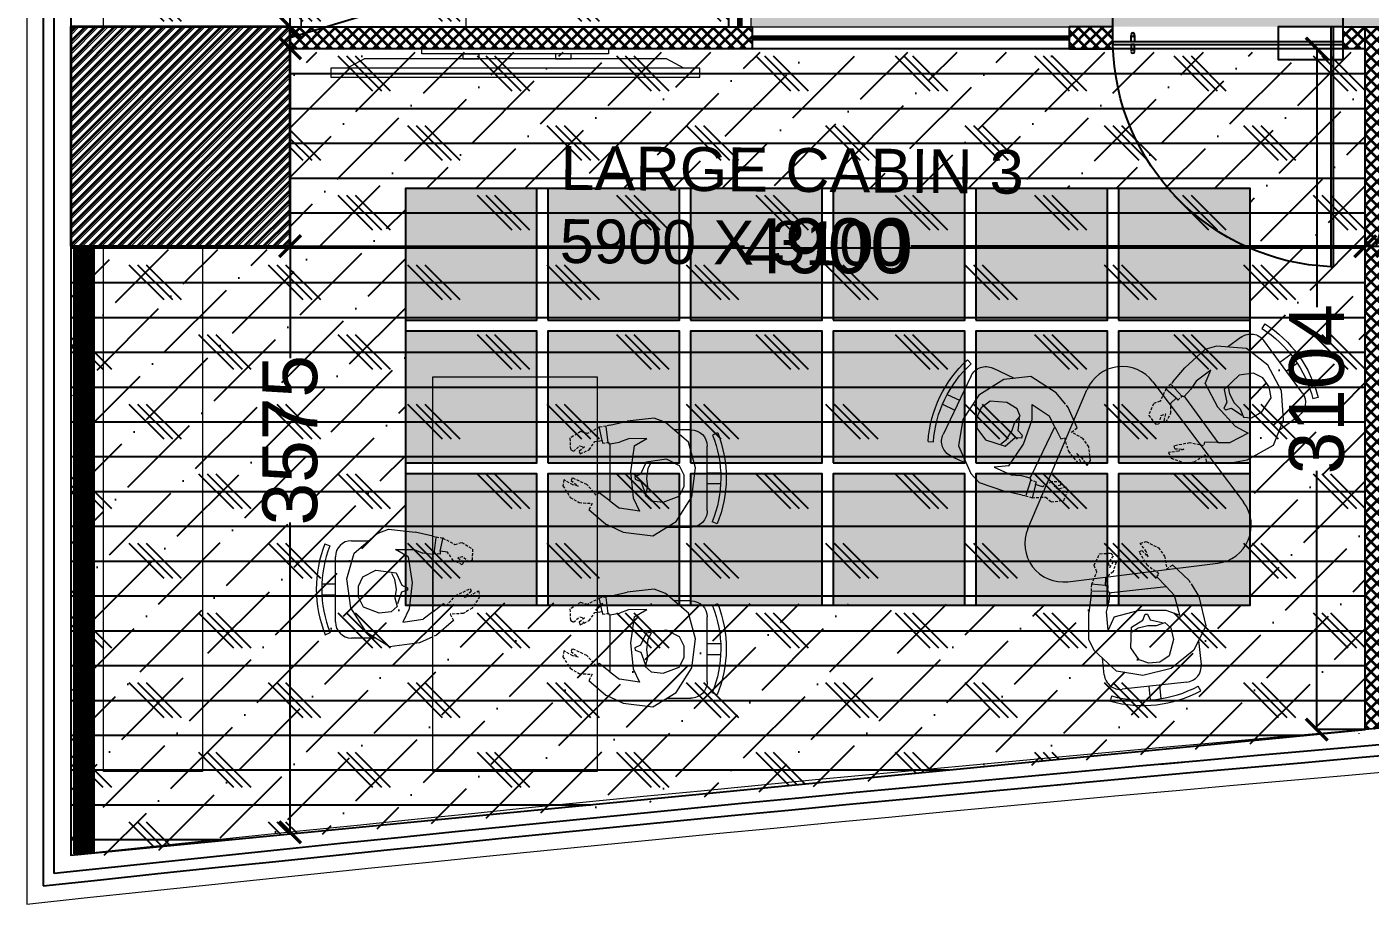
# Model space of a CAD drawing. Header units: millimetres. Extents: x 263321 to 4958806, y 33647 to 987811.
# Drawn here: x 2340552 to 2346674, y 454383 to 458383 of the extents above; entities that cross this region are included whole.
import ezdxf

# ---------------------------------------------------------------- set-up
doc = ezdxf.new("R2010")
doc.units = ezdxf.units.MM
doc.header["$PDMODE"] = 3
doc.linetypes.add('( Hidden )', pattern=[0.375, 0.25, -0.125])
for name, color, linetype, lineweight in [('A-DOOR-FULL', 40, 'Continuous', 18), ('A-FURN-HUMAN', 252, 'Continuous', 9), ('A-FURN-MODULAR', 6, 'Continuous', 18), ('A-FURN-MODULAR-', 6, 'Continuous', 9), ('A-FURN-MODULAR-CHAIR', 5, 'Continuous', 5), ('A-FURN-MODULAR-TABLETOP', 250, 'Continuous', 13), ('A-FURN-TABLE-GROMMET', 7, 'Continuous', 9), ('A-GLASS PARTITION', 5, 'Continuous', 18), ('A-GYPSUM PARTITION', 250, 'Continuous', 35), ('A-PLAN-COLUMN', 3, 'Continuous', 0), ('A-PLAN-RCC-HATCH', 8, 'Continuous', 13), ('A-PLAN-THIN', 251, 'Continuous', 15), ('Base 7th & 9th', 250, 'Continuous', 35), ('TOA- AV', 7, 'Continuous', 9)]:
    doc.layers.add(name, color=color, linetype=linetype, lineweight=lineweight)
for name, color, linetype in [('A-PLAN -GLASS FRAME', 4, 'Continuous'), ('CEILING TOA', 7, 'Continuous'), ('DOOR', 5, 'Continuous'), ('FIN WALL GRAPHIC', 10, 'Continuous'), ('FLOORING TOA', 7, 'Continuous'), ('PARTITION DIM.', 250, 'Continuous'), ('PARTITION GYPSUM', 250, 'Continuous'), ('TEXT', 250, 'Continuous')]:
    doc.layers.add(name, color=color, linetype=linetype)
doc.styles.add('ARIAL', font='arial.ttf')
doc.styles.get("Standard").update_dxf_attribs({"font": 'arial.ttf'})
doc.styles.add('TEXT @ 150', font='arial.ttf', dxfattribs={"height": 225})
doc.dimstyles.new('DIM @ 150', dxfattribs={"dimtxt": 225, "dimasz": 100, "dimexe": 1, "dimexo": 0, "dimgap": 0.5, "dimtad": 0, "dimdec": 0, "dimzin": 0, "dimdsep": 46, "dimtxsty": 'TEXT @ 150', "dimblk": 'ARCHTICK', "dimcen": -2, "dimclrd": 8, "dimclre": 8, "dimclrt": 7, "dimadec": 0, "dimazin": 0, "dimtfac": 1, "dimtdec": 0, "dimtofl": 0, "dimtmove": 0, "dimatfit": 3, "dimldrblk": 'OPEN90', "dimfxl": 1, "dimtolj": 1, "dimtzin": 0, "dimlwd": -1, "dimlwe": -1, "dimarcsym": 0})
pattern_1 = [(45, (13169.08, -8478.743), (-26.94076836, 26.94076836), []), (135, (13169.08, -8478.743), (-26.94076836, -26.94076836), [])]
pattern_2 = [(0, (90021.14, 24146.98), (0, 158.75), []), (135, (90100.5, 24067.6), (-317.50014, -317.50014), [224.5065, -224.5065]), (135, (90140.2, 24067.6), (-317.50014, -317.50014), [224.5065, -224.5065]), (135, (90179.9, 24067.6), (-317.50014, -317.50014), [224.5065, -224.5065])]

# ---------------------------------------------------------------- blocks, each defined once
blk = doc.blocks.new('Human Figure')
at = {"layer": 'A-FURN-HUMAN', "lineweight": 5}
for p, q in [((4616.22, 5779.49), (4621.49, 5780.21, 0)), ((4616.22, 5779.49), (4621.49, 5780.21, 0)), ((4621.49, 5780.21, 0), (4626.18, 5778.89, 0)), ((4621.49, 5780.21, 0), (4626.18, 5778.89, 0)), ((4611.71, 5776.63, 0), (4616.22, 5779.49)), ((4611.71, 5776.63, 0), (4616.22, 5779.49)), ((4626.18, 5778.89, 0), (4629.77, 5774.69, 0)), ((4626.18, 5778.89, 0), (4629.77, 5774.69, 0)), ((4609.08, 5772.43, 0), (4611.71, 5776.63, 0)), ((4609.08, 5772.43, 0), (4611.71, 5776.63, 0)), ((4609.78, 5766.99, 0), (4609.08, 5772.43, 0)), ((4609.78, 5766.99, 0), (4609.08, 5772.43, 0)), ((4629.77, 5774.69, 0), (4630.56, 5772.63, 0)), ((4629.77, 5774.69, 0), (4630.56, 5772.63, 0)), ((4630.56, 5772.63, 0), (4630.01, 5767.72, 0)), ((4630.56, 5772.63, 0), (4630.01, 5767.72, 0)), ((4616.02, 5768.83), (4613.59, 5769.99, 0)), ((4613.59, 5769.99, 0), (4614.12, 5766.32, 0)), ((4616.02, 5768.83), (4613.59, 5769.99, 0)), ((4613.59, 5769.99, 0), (4614.12, 5766.32, 0)), ((4626.86, 5771.32, 0), (4626.81, 5767.94)), ((4626.86, 5771.32, 0), (4626.81, 5767.94)), ((4620.77, 5768.32, 0), (4616.02, 5768.83)), ((4620.77, 5768.32, 0), (4616.02, 5768.83)), ((4625.5, 5769.01, 0), (4620.77, 5768.32, 0)), ((4625.5, 5769.01, 0), (4620.77, 5768.32, 0)), ((4626.81, 5767.94), (4626.19, 5766.32, 0)), ((4626.81, 5767.94), (4626.19, 5766.32, 0)), ((4629.26, 5764.54), (4630.01, 5767.72, 0)), ((4629.26, 5764.54), (4630.01, 5767.72, 0)), ((4610.91, 5764.54), (4609.78, 5766.99, 0)), ((4610.91, 5764.54), (4609.78, 5766.99, 0)), ((4615.48, 5764.54), (4614.12, 5766.32, 0)), ((4615.48, 5764.54), (4614.12, 5766.32, 0)), ((4625.89, 5764.54), (4626.19, 5766.32, 0)), ((4625.89, 5764.54), (4626.19, 5766.32, 0)), ((4613.88, 5760.76, 0), (4611.23, 5763.85, 0)), ((4613.88, 5760.76, 0), (4611.23, 5763.85, 0)), ((4615.48, 5764.54), (4616.97, 5762.59)), ((4615.48, 5764.54), (4616.97, 5762.59)), ((4626.5, 5763.17, 0), (4626.01, 5763.22, 0)), ((4626.5, 5763.17, 0), (4626.01, 5763.22, 0)), ((4626.32, 5761.85, 0), (4626.5, 5763.17, 0)), ((4626.32, 5761.85, 0), (4626.5, 5763.17, 0))]:
    blk.add_line(p, q, dxfattribs=at)
at = {"layer": 'A-FURN-HUMAN', "linetype": '( Hidden )', "lineweight": 5, "ltscale": 2}
for p, q in [((4611.23, 5763.85, 0), (4610.91, 5764.54, 0)), ((4611.23, 5763.85, 0), (4610.91, 5764.54, 0)), ((4616.97, 5762.59), (4616.53, 5762.09)), ((4616.97, 5762.59), (4616.53, 5762.09)), ((4626.01, 5763.22, 0), (4626.14, 5764.36, 0)), ((4626.01, 5763.22, 0), (4626.14, 5764.36, 0)), ((4628.92, 5762.69, 0), (4627.75, 5760.5, 0)), ((4628.92, 5762.69, 0), (4627.75, 5760.5, 0)), ((4629.12, 5763.93, 0), (4628.92, 5762.69, 0)), ((4629.12, 5763.93, 0), (4628.92, 5762.69, 0)), ((4629.26, 5764.54, 0), (4629.12, 5763.93, 0)), ((4629.26, 5764.54, 0), (4629.12, 5763.93, 0)), ((4615.02, 5761.34, 0), (4613.88, 5760.76, 0)), ((4615.02, 5761.34, 0), (4613.88, 5760.76, 0)), ((4615.16, 5758.98, 0), (4615.02, 5761.34, 0)), ((4615.16, 5758.98, 0), (4615.02, 5761.34, 0)), ((4616.53, 5762.09), (4618.44, 5760.37, 0)), ((4616.53, 5762.09), (4618.44, 5760.37, 0)), ((4618.44, 5760.37, 0), (4619.69, 5757.7, 0)), ((4618.44, 5760.37, 0), (4619.69, 5757.7, 0)), ((4624.06, 5759.18, 0), (4624.81, 5760.79, 0)), ((4624.06, 5759.18, 0), (4624.81, 5760.79, 0)), ((4624.81, 5760.79, 0), (4626.32, 5761.85, 0)), ((4624.81, 5760.79, 0), (4626.32, 5761.85, 0)), ((4627.75, 5760.5, 0), (4628.12, 5759.23, 0)), ((4627.75, 5760.5, 0), (4628.12, 5759.23, 0)), ((4616.12, 5757.36), (4615.16, 5758.98, 0)), ((4616.12, 5757.36), (4615.16, 5758.98, 0)), ((4619.17, 5757.51, 0), (4618.16, 5758.8, 0)), ((4618.16, 5758.8, 0), (4618.39, 5757.81, 0)), ((4619.17, 5757.51, 0), (4618.16, 5758.8, 0)), ((4618.16, 5758.8, 0), (4618.39, 5757.81, 0)), ((4618.39, 5757.81, 0), (4619.31, 5756.18, 0)), ((4618.39, 5757.81, 0), (4619.31, 5756.18, 0)), ((4619.69, 5757.7, 0), (4619.17, 5757.51, 0)), ((4619.69, 5757.7, 0), (4619.17, 5757.51, 0)), ((4624.51, 5758.96, 0), (4624.06, 5759.18, 0)), ((4624.51, 5758.96, 0), (4624.06, 5759.18, 0)), ((4624.5, 5757.93, 0), (4625.51, 5759.11, 0)), ((4624.5, 5757.93, 0), (4625.51, 5759.11, 0)), ((4624.87, 5757.37, 0), (4624.5, 5757.93, 0)), ((4624.87, 5757.37, 0), (4624.5, 5757.93, 0)), ((4625.32, 5759.95, 0), (4624.51, 5758.96, 0)), ((4625.32, 5759.95, 0), (4624.51, 5758.96, 0)), ((4625.51, 5759.11, 0), (4625.32, 5759.95, 0)), ((4625.51, 5759.11, 0), (4625.32, 5759.95, 0)), ((4628.12, 5759.23, 0), (4626.89, 5757.28, 0)), ((4628.12, 5759.23, 0), (4626.89, 5757.28, 0)), ((4618.19, 5756, 0), (4616.12, 5757.36)), ((4618.19, 5756, 0), (4616.12, 5757.36)), ((4619.31, 5756.18, 0), (4618.19, 5756, 0)), ((4619.31, 5756.18, 0), (4618.19, 5756, 0)), ((4626.89, 5757.28, 0), (4624.87, 5757.37, 0)), ((4626.89, 5757.28, 0), (4624.87, 5757.37, 0))]:
    blk.add_line(p, q, dxfattribs=at)
at = {"layer": 'A-FURN-HUMAN', "linetype": '( Hidden )', "lineweight": 5, "ltscale": 3}
for p, q in [((4625.9, 5764.39, 0), (4625.89, 5764.57, 0)), ((4625.9, 5764.39, 0), (4625.89, 5764.57, 0)), ((4626.14, 5764.36, 0), (4625.9, 5764.39, 0)), ((4626.14, 5764.36, 0), (4625.9, 5764.39, 0))]:
    blk.add_line(p, q, dxfattribs=at)
at = {"layer": 'A-FURN-HUMAN', "lineweight": 5, "elevation": 0}
for points in [[(4622.54, 5772.08), (4621.4, 5771.49), (4619.55, 5771.23), (4618.01, 5771.43), (4616.44, 5771.03), (4615.47, 5772.11), (4615.23, 5774.3), (4616.32, 5777.18), (4618.11, 5778.11), (4620.14, 5778.11), (4621.85, 5777.26), (4623.09, 5774.92), (4622.55, 5771.19), (4620.35, 5770.17), (4619.86, 5769.12), (4619.43, 5769.17), (4619.04, 5770.23), (4616.9, 5771)], [(4622.54, 5772.08), (4621.4, 5771.49), (4619.55, 5771.23), (4618.01, 5771.43), (4616.44, 5771.03), (4615.47, 5772.11), (4615.23, 5774.3), (4616.32, 5777.18), (4618.11, 5778.11), (4620.14, 5778.11), (4621.85, 5777.26), (4623.09, 5774.92), (4622.55, 5771.19), (4620.35, 5770.17), (4619.86, 5769.12), (4619.43, 5769.17), (4619.04, 5770.23), (4616.9, 5771)], [(4625.5, 5769.01), (4626.86, 5771.32)], [(4625.5, 5769.01), (4626.86, 5771.32)], [(4626.09, 5764.27), (4629.04, 5763.91)], [(4626.09, 5764.27), (4629.04, 5763.91)], [(4626.5, 5763.17), (4629.02, 5762.63)], [(4626.5, 5763.17), (4629.02, 5762.63)]]:
    blk.add_lwpolyline(points, dxfattribs=at)
at = {"layer": 'A-FURN-MODULAR-CHAIR', "color": 18, "lineweight": 15, "true_color": 0x000000}
for p, q in [((4613.64, 5782.3, 0), (4625.48, 5782.3, 0)), ((4610.68, 5774.98, 0), (4610.68, 5779.34, 0)), ((4628.44, 5779.34, 0), (4628.44, 5776.24, 0))]:
    blk.add_line(p, q, dxfattribs=at)
at = {"layer": 'A-FURN-MODULAR-CHAIR', "lineweight": 15}
for p, q in [((4613.64, 5782.3, 0), (4625.48, 5782.3, 0)), ((4610.68, 5774.98, 0), (4610.68, 5779.34, 0)), ((4628.44, 5779.34, 0), (4628.44, 5776.24, 0))]:
    blk.add_line(p, q, dxfattribs=at)
at = {"layer": 'A-FURN-MODULAR-CHAIR', "color": 18, "lineweight": 15, "true_color": 0x000000, "elevation": 0}
for points in [[(4618.58, 5784.79), (4618.58, 5782.3)], [(4620.56, 5784.79), (4620.56, 5782.3)], [(4611.29, 5784.13), (4611.67, 5783.22)], [(4627.86, 5784.22), (4627.49, 5783.3)]]:
    blk.add_lwpolyline(points, dxfattribs=at)
at = {"layer": 'A-FURN-MODULAR-CHAIR', "lineweight": 15, "elevation": 0}
for points in [[(4618.58, 5784.79), (4618.58, 5782.3)], [(4620.56, 5784.79), (4620.56, 5782.3)], [(4611.29, 5784.13), (4611.67, 5783.22)], [(4627.86, 5784.22), (4627.49, 5783.3)]]:
    blk.add_lwpolyline(points, dxfattribs=at)
at = {"layer": 'A-FURN-MODULAR-CHAIR', "color": 18, "lineweight": 15, "true_color": 0x000000, "elevation": 0}
blk.add_lwpolyline([(4625.89, 5764.57, -0.034638), (4625.48, 5764.54), (4615.48, 5764.54)], format="xyb", dxfattribs=at)
at = {"layer": 'A-FURN-MODULAR-CHAIR', "lineweight": 15, "elevation": 0}
blk.add_lwpolyline([(4625.89, 5764.57, -0.034638), (4625.48, 5764.54), (4615.48, 5764.54)], format="xyb", dxfattribs=at)
at = {"layer": 'A-FURN-MODULAR-CHAIR', "color": 18, "lineweight": 15, "true_color": 0x000000}
for centre, radius, start, end in [((4619.68, 5763.49, 0), 22.29, 68.458, 112.0994), ((4619.68, 5763.49, 0), 21.3, 68.4839, 112.0994), ((4613.64, 5779.34, 0), 2.96, 90.0001, 180.0001), ((4625.48, 5779.34, 0), 2.96, 0.0001, 90.0001)]:
    blk.add_arc(centre, radius, start, end, dxfattribs=at)
at = {"layer": 'A-FURN-MODULAR-CHAIR', "lineweight": 15}
for centre, radius, start, end in [((4619.68, 5763.49, 0), 22.29, 68.458, 112.0994), ((4619.68, 5763.49, 0), 21.3, 68.4839, 112.0994), ((4613.64, 5779.34, 0), 2.96, 90.0001, 180.0001), ((4625.48, 5779.34, 0), 2.96, 0.0001, 90.0001)]:
    blk.add_arc(centre, radius, start, end, dxfattribs=at)
blk = doc.blocks.new('ychgc')
at = {"layer": 'A-FURN-MODULAR-TABLETOP', "lineweight": 20}
blk.add_lwpolyline([(549950.7, 23375.4), (549950.7, 25175.4), (549200.7, 25175.4), (549200.7, 23375.4)], close=True, dxfattribs=at)
at = {"layer": 'A-FURN-MODULAR-TABLETOP', "color": 161, "linetype": 'ByBlock', "yscale": 25.00000000000001}
for p, xscale, zscale, rotation in [((693272.4, -90759, 0), 25.00000000000001, 25.00000000000001, 90.00728931026863), ((405822.5, -91264.6, 0), -25.00000000000001, 25, 269.9927106897313), ((693272.4, -91538.4, 0), 25.00000000000001, 25.00000000000001, 90.00728931026863)]:
    blk.add_blockref('Human Figure', p, dxfattribs=dict(at, xscale=xscale, zscale=zscale, rotation=rotation))
blk = doc.blocks.new('fea')
at = {"layer": 'A-FURN-MODULAR-TABLETOP'}
for p, q in [((37598.24, 23474.06, 0), (37625.55, 23470.37, 0)), ((37590.86, 23464.51, 0), (37601.32, 23439.01, 0)), ((37630.13, 23459.2, 0), (37613.28, 23437.39, 0))]:
    blk.add_line(p, q, dxfattribs=at)
for centre, start, end in [((37597.31, 23467.15, 0), 82.3052, 202.3052), ((37624.62, 23463.46, 0), 322.3052, 82.3052), ((37607.77, 23441.66, 0), 202.3052, 322.3052)]:
    blk.add_arc(centre, 6.97, start, end, dxfattribs=at)
at = {"layer": 'A-FURN-HUMAN', "color": 161, "linetype": 'ByBlock'}
for p, xscale, rotation in [((41140.66, 16984.29, 0), -0.9999999999999998, 349.8129158478098), ((30238.02, 23417.31, 0), -1, 231.5303956231409)]:
    blk.add_blockref('Human Figure', p, dxfattribs=dict(at, xscale=xscale, rotation=rotation))
at = {"layer": 'A-FURN-HUMAN', "color": 161, "linetype": 'ByBlock', "rotation": 111.5602194000297}
blk.add_blockref('Human Figure', (44652.04, 21272.77, 0), dxfattribs=at)
blk = doc.blocks.new('Columns')
at = {"layer": 'A-PLAN-RCC-HATCH'}
h = blk.add_hatch(dxfattribs=at)
h.set_pattern_fill('ANSI31', color=256, scale=250, style=0)
h.set_pattern_definition([(45, (403397.9, -623762.232), (-22.0970869, 22.0970869), [])])
h.paths.add_polyline_path([(-37160.3, -31463), (-36160.3, -31463), (-36160.3, -30463), (-37160.3, -30463)])
at = {"layer": 'A-PLAN-COLUMN', "elevation": 0}
blk.add_lwpolyline([(-37160.3, -31463), (-36160.3, -31463), (-36160.3, -30463), (-37160.3, -30463)], close=True, dxfattribs=at)
blk = doc.blocks.new('_ArchTick')
at = {"color": 0, "linetype": 'ByBlock', "const_width": 0.15}
blk.add_lwpolyline([(-0.5, -0.5), (0.5, 0.5)], dxfattribs=at)
blk = doc.blocks.new('*D404')
at = {"layer": 'Defpoints', "color": 0, "transparency": 16777216}
for p in [(2341704.4, 461833.1), (2341751.6, 458383.1), (2341751.6, 458383.1)]:
    blk.add_point(p, dxfattribs=at)
at = {"layer": 'PARTITION DIM.', "color": 8, "transparency": 16777216}
for p, q in [((2341704.4, 461833.1), (2341752.6, 461833.1)), ((2341751.6, 461833.1), (2341751.6, 460481.3)), ((2341751.6, 458383.1), (2341751.6, 459734.8)), ((2341751.6, 458383.1), (2341752.6, 458383.1))]:
    blk.add_line(p, q, dxfattribs=at)
at = {"layer": 'PARTITION DIM.', "color": 8, "transparency": 16777216, "xscale": 100, "yscale": 100, "zscale": 100}
for p, rotation in [((2341751.6, 461833.1), 90), ((2341751.6, 458383.1), 270)]:
    blk.add_blockref('_ArchTick', p, dxfattribs=dict(at, rotation=rotation))
at = {"layer": 'PARTITION DIM.', "color": 7, "transparency": 16777216, "insert": (2341751.6, 460108.1), "char_height": 250, "attachment_point": 5, "rotation": 90}
blk.add_mtext('\\A1;3450', dxfattribs=at)
blk = doc.blocks.new('_Open90')
at = {"color": 0, "linetype": 'ByBlock'}
for p, q in [((0, 0), (-1, 0)), ((-0.5, 0.5), (0, 0)), ((0, 0), (-0.5, -0.5))]:
    blk.add_line(p, q, dxfattribs=at)
blk = doc.blocks.new('*D405')
at = {"layer": 'Defpoints', "color": 0, "transparency": 16777216}
for p in [(2341751.6, 458383.1), (2341751.6, 458285.6), (2341751.6, 458285.6)]:
    blk.add_point(p, dxfattribs=at)
at = {"layer": 'PARTITION DIM.', "color": 8, "transparency": 16777216}
for p, q in [((2341751.6, 458334.3), (2342136.3, 458449.7)), ((2342136.3, 458449.7), (2342136.3, 458450.7)), ((2341751.6, 458383.1), (2341752.6, 458383.1)), ((2341751.6, 458383.1), (2341751.6, 458285.6)), ((2341751.6, 458285.6), (2341752.6, 458285.6))]:
    blk.add_line(p, q, dxfattribs=at)
at = {"layer": 'PARTITION DIM.', "color": 8, "transparency": 16777216, "xscale": 100, "yscale": 100, "zscale": 100}
for p, rotation in [((2341751.6, 458383.1), 90), ((2341751.6, 458285.6), 270)]:
    blk.add_blockref('_ArchTick', p, dxfattribs=dict(at, rotation=rotation))
at = {"layer": 'PARTITION DIM.', "color": 7, "transparency": 16777216, "insert": (2342136.3, 458630.5), "char_height": 250, "attachment_point": 5, "rotation": 90}
blk.add_mtext('\\A1;98', dxfattribs=at)
blk = doc.blocks.new('*D406')
at = {"layer": 'Defpoints', "color": 0, "transparency": 16777216}
for p in [(2341751.6, 458285.6), (2341751.6, 454711), (2341753.5, 454711)]:
    blk.add_point(p, dxfattribs=at)
at = {"layer": 'PARTITION DIM.', "color": 8, "transparency": 16777216}
for p, q in [((2341751.6, 458285.6), (2341752.6, 458285.6)), ((2341751.6, 458285.6), (2341751.6, 456872.9)), ((2341751.6, 454711), (2341751.6, 456123.6)), ((2341753.5, 454711), (2341750.6, 454711))]:
    blk.add_line(p, q, dxfattribs=at)
at = {"layer": 'PARTITION DIM.', "color": 8, "transparency": 16777216, "xscale": 100, "yscale": 100, "zscale": 100}
for p, rotation in [((2341751.6, 458285.6), 90), ((2341751.6, 454711), 270)]:
    blk.add_blockref('_ArchTick', p, dxfattribs=dict(at, rotation=rotation))
at = {"layer": 'PARTITION DIM.', "color": 7, "transparency": 16777216, "insert": (2341751.6, 456498.3), "char_height": 250, "attachment_point": 5, "rotation": 90}
blk.add_mtext('\\A1;3575', dxfattribs=at)
blk = doc.blocks.new('*D407')
at = {"layer": 'Defpoints', "color": 0, "transparency": 16777216}
for p in [(2341751.6, 457383.1), (2346651.8, 457383.1), (2346651.8, 457383.1)]:
    blk.add_point(p, dxfattribs=at)
at = {"layer": 'PARTITION DIM.', "color": 8, "transparency": 16777216}
for p, q in [((2341751.6, 457383.1), (2341751.6, 457384.1)), ((2341751.6, 457383.1), (2343823.3, 457383.1)), ((2346651.8, 457383.1), (2344580.1, 457383.1)), ((2346651.8, 457383.1), (2346651.8, 457384.1))]:
    blk.add_line(p, q, dxfattribs=at)
at = {"layer": 'PARTITION DIM.', "color": 8, "transparency": 16777216, "xscale": 100, "yscale": 100, "zscale": 100, "rotation": 180}
blk.add_blockref('_ArchTick', (2341751.6, 457383.1), dxfattribs=at)
at = {"layer": 'PARTITION DIM.', "color": 8, "transparency": 16777216, "xscale": 100, "yscale": 100, "zscale": 100}
blk.add_blockref('_ArchTick', (2346651.8, 457383.1), dxfattribs=at)
at = {"layer": 'PARTITION DIM.', "color": 7, "transparency": 16777216, "insert": (2344201.7, 457383.1), "char_height": 250, "attachment_point": 5}
blk.add_mtext('\\A1;4900', dxfattribs=at)
blk = doc.blocks.new('*D408')
at = {"layer": 'Defpoints', "color": 0, "transparency": 16777216}
for p in [(2346651.8, 457383.1), (2346751.8, 457383.1), (2346751.8, 457368.6)]:
    blk.add_point(p, dxfattribs=at)
at = {"layer": 'PARTITION DIM.', "color": 8, "transparency": 16777216}
for p, q in [((2346701.8, 457383.1), (2346817.2, 457767.7)), ((2346817.2, 457767.7), (2346818.2, 457767.7)), ((2346651.8, 457383.1), (2346651.8, 457384.1)), ((2346651.8, 457383.1), (2346751.8, 457383.1)), ((2346751.8, 457368.6), (2346751.8, 457384.1))]:
    blk.add_line(p, q, dxfattribs=at)
at = {"layer": 'PARTITION DIM.', "color": 8, "transparency": 16777216, "xscale": 100, "yscale": 100, "zscale": 100, "rotation": 180}
blk.add_blockref('_ArchTick', (2346651.8, 457383.1), dxfattribs=at)
at = {"layer": 'PARTITION DIM.', "color": 8, "transparency": 16777216, "xscale": 100, "yscale": 100, "zscale": 100}
blk.add_blockref('_ArchTick', (2346751.8, 457383.1), dxfattribs=at)
at = {"layer": 'PARTITION DIM.', "color": 7, "transparency": 16777216, "insert": (2347082.7, 457767.7), "char_height": 250, "attachment_point": 5}
blk.add_mtext('\\A1;100', dxfattribs=at)
blk = doc.blocks.new('*D415')
at = {"layer": 'Defpoints', "color": 0, "transparency": 16777216}
for p in [(2346651.8, 458283.1), (2346431.1, 455179.3), (2346651.8, 455179.3)]:
    blk.add_point(p, dxfattribs=at)
at = {"layer": 'PARTITION DIM.', "color": 8, "transparency": 16777216}
for p, q in [((2346651.8, 458283.1), (2346430.1, 458283.1)), ((2346431.1, 458283.1), (2346431.1, 457104.4)), ((2346431.1, 455179.3), (2346431.1, 456358)), ((2346651.8, 455179.3), (2346430.1, 455179.3))]:
    blk.add_line(p, q, dxfattribs=at)
at = {"layer": 'PARTITION DIM.', "color": 8, "transparency": 16777216, "xscale": 100, "yscale": 100, "zscale": 100}
for p, rotation in [((2346431.1, 458283.1), 90), ((2346431.1, 455179.3), 270)]:
    blk.add_blockref('_ArchTick', p, dxfattribs=dict(at, rotation=rotation))
at = {"layer": 'PARTITION DIM.', "color": 7, "transparency": 16777216, "insert": (2346431.1, 456731.2), "char_height": 250, "attachment_point": 5, "rotation": 90}
blk.add_mtext('\\A1;3104', dxfattribs=at)
blk = doc.blocks.new('*D422')
at = {"layer": 'Defpoints', "color": 0, "transparency": 16777216}
for p in [(2346551.8, 458560.3), (2345501.8, 458383.2, 0.1), (2346551.8, 458383.1)]:
    blk.add_point(p, dxfattribs=at)
at = {"layer": 'PARTITION DIM.', "color": 8, "transparency": 16777216}
for p, q in [((2345501.8, 458383.2), (2345501.8, 458561.3)), ((2345501.8, 458560.3), (2345665.2, 458560.3)), ((2346551.8, 458560.3), (2346388.4, 458560.3)), ((2346551.8, 458383.1), (2346551.8, 458561.3))]:
    blk.add_line(p, q, dxfattribs=at)
at = {"layer": 'PARTITION DIM.', "color": 8, "transparency": 16777216, "xscale": 100, "yscale": 100, "zscale": 100, "rotation": 180}
blk.add_blockref('_ArchTick', (2345501.8, 458560.3), dxfattribs=at)
at = {"layer": 'PARTITION DIM.', "color": 8, "transparency": 16777216, "xscale": 100, "yscale": 100, "zscale": 100}
blk.add_blockref('_ArchTick', (2346551.8, 458560.3), dxfattribs=at)
at = {"layer": 'PARTITION DIM.', "color": 7, "transparency": 16777216, "insert": (2346026.8, 458560.3), "char_height": 250, "attachment_point": 5}
blk.add_mtext('\\A1;1050', dxfattribs=at)
blk = doc.blocks.new('*D423')
at = {"layer": 'Defpoints', "color": 0, "transparency": 16777216}
for p in [(2346951.8, 458560.3), (2346551.8, 458383.1), (2346951.8, 458383.1)]:
    blk.add_point(p, dxfattribs=at)
at = {"layer": 'PARTITION DIM.', "color": 8, "transparency": 16777216}
for p, q in [((2346751.8, 458560.3), (2346804.1, 459351.6)), ((2346804.1, 459351.6), (2346805.1, 459351.6)), ((2346551.8, 458383.1), (2346551.8, 458561.3)), ((2346551.8, 458560.3), (2346951.8, 458560.3)), ((2346951.8, 458383.1), (2346951.8, 458561.3))]:
    blk.add_line(p, q, dxfattribs=at)
at = {"layer": 'PARTITION DIM.', "color": 8, "transparency": 16777216, "xscale": 100, "yscale": 100, "zscale": 100, "rotation": 180}
blk.add_blockref('_ArchTick', (2346551.8, 458560.3), dxfattribs=at)
at = {"layer": 'PARTITION DIM.', "color": 8, "transparency": 16777216, "xscale": 100, "yscale": 100, "zscale": 100}
blk.add_blockref('_ArchTick', (2346951.8, 458560.3), dxfattribs=at)
at = {"layer": 'PARTITION DIM.', "color": 7, "transparency": 16777216, "insert": (2347086.4, 459351.6), "char_height": 250, "attachment_point": 5}
blk.add_mtext('\\A1;400', dxfattribs=at)
blk = doc.blocks.new('door-3f-01')
at = {"layer": 'A-GLASS PARTITION', "color": 5}
blk.add_line((-36, 0), (-36, 4), dxfattribs=at)
at = {"layer": 'DOOR', "elevation": 0}
blk.add_lwpolyline([(-1.95, 37.5), (-1.55, 37.5), (-1.55, 0), (-1.95, 0)], close=True, dxfattribs=at)
at = {"layer": 'DOOR', "color": 252, "true_color": 0x939598}
blk.add_lwpolyline([(0, 0), (-10.2, 0), (-10.2, 5.08), (0, 5.08), (0, 0)], dxfattribs=at)
at = {"layer": 'DOOR'}
blk.add_lwpolyline([(-36, 2.34), (-36, 2.74), (0, 2.74), (0, 2.34)], close=True, dxfattribs=at)
for points in [[(-32.64, 3.74), (-32.64, 2.74), (-33.14, 2.74), (-33.14, 3.74)], [(-32.64, 1.34), (-32.64, 2.34), (-33.14, 2.34), (-33.14, 1.34)]]:
    blk.add_lwpolyline(points, dxfattribs=at)
for centre in [(-32.89, 3.86), (-32.89, 1.22)]:
    blk.add_circle(centre, 0.278, dxfattribs=at)
at = {"layer": 'DOOR', "color": 252, "true_color": 0x939598}
blk.add_arc((-0.52, 2.04, 0), 35.48, 92.2973, 178.8766, dxfattribs=at)
blk = doc.blocks.new('A$C60412B90')
at = {"layer": 'TOA- AV', "color": 30, "true_color": 0xf8991e}
blk.add_line((256.5, 111), (986.5, 111), dxfattribs=at)
at = {"layer": 'TOA- AV', "color": 6}
for p, q in [((-100, 55.5), (1343, 55.5)), ((-37.2, 55.5), (29.9, 91)), ((1280.2, 55.5), (1213.1, 91))]:
    blk.add_line(p, q, dxfattribs=at)
at = {"layer": 'TOA- AV', "color": 30, "true_color": 0xf8991e}
for points in [[(986.5, 111), (986.5, 131), (256.5, 131), (256.5, 111)], [(403.4, 91), (464.2, 91)], [(825.1, 91), (764.2, 91)]]:
    blk.add_lwpolyline(points, dxfattribs=at)
for points in [[(403.4, 111), (464.2, 111), (464.2, 91), (403.4, 91)], [(825.1, 111), (764.2, 111), (764.2, 91), (825.1, 91)]]:
    blk.add_lwpolyline(points, close=True, dxfattribs=at)
at = {"layer": 'TOA- AV', "color": 6}
for points in [[(1343, 55.5), (1343, 20), (-100, 20), (-100, 55.5)], [(29.9, 91), (1213.1, 91)]]:
    blk.add_lwpolyline(points, dxfattribs=at)

msp = doc.modelspace()

# ---------------------------------------------------------------- hatches: boundary and pattern name
at = {"layer": 'A-GYPSUM PARTITION', "true_color": 0x636466}
h = msp.add_hatch(dxfattribs=at)
h.set_pattern_fill('ANSI37', color=251, scale=12)
h.set_pattern_definition(pattern_1)
h.paths.add_polyline_path([(2342651.6, 458383.1), (2342651.6, 458383.1), (2341901.6, 458383.1), (2341752.6, 458383.1), (2341752.6, 458283.1), (2343857.8, 458283.1), (2343857.8, 458383.2)])
h = msp.add_hatch(dxfattribs=at)
h.set_pattern_fill('ANSI37', color=251, scale=12)
h.set_pattern_definition([(45, (13162.582, -8478.743), (-26.94076836, 26.94076836), []), (135, (13162.582, -8478.743), (-26.94076836, -26.94076836), [])])
h.paths.add_polyline_path([(2345301.8, 458283.1), (2345301.8, 458383.1), (2345501.8, 458383.1), (2345501.8, 458283.1)])
h = msp.add_hatch(dxfattribs=at)
h.set_pattern_fill('ANSI37', color=251, scale=12)
h.set_pattern_definition(pattern_1)
h.paths.add_polyline_path([(2346651.8, 458382.1), (2346551.8, 458383.1), (2346551.8, 458283.1), (2346651.8, 458282.1)])
h = msp.add_hatch(dxfattribs=at)
h.set_pattern_fill('ANSI37', color=251, scale=12)
h.set_pattern_definition([(45, (13069.08, -8478.743), (-26.94076836, 26.94076836), []), (135, (13069.08, -8478.743), (-26.94076836, -26.94076836), [])])
edge = h.paths.add_edge_path()
edge.add_line((2346751.8, 455188), (2346751.8, 458383.1))
edge.add_line((2346751.8, 458383.1), (2346651.8, 458383.1))
edge.add_line((2346651.8, 458383.1), (2346651.8, 455179.3))
edge.add_arc((2374151.3, 141679.3), 314703.8, 94.994745, 95.013021, ccw=False)
at = {"layer": 'Base 7th & 9th'}
h = msp.add_hatch(dxfattribs=at)
h.set_pattern_fill('ANSI31', color=256, scale=250, style=0)
h.set_pattern_definition([(45, (2781309.825, -134916.18), (-22.0970869, 22.0970869), [])])
h.paths.add_polyline_path([(2340751.6, 457383.1), (2341751.6, 457383.1), (2341751.6, 458383.1), (2340751.6, 458383.1)])
at = {"layer": 'CEILING TOA', "true_color": 0x939598}
h = msp.add_hatch(dxfattribs=at)
h.set_pattern_fill('ANSI36', color=252, scale=50)
h.set_pattern_definition([(45, (14423.91, 69207.4), (84.189901, 308.696304), [396.875, -79.375, 0, -79.375])])
h.paths.add_polyline_path([(2346126.7, 457645.5), (2342276.7, 457645.5), (2342276.7, 456931.8), (2342276.7, 455759.2), (2346126.7, 455745.5)], flags=16)
h.paths.add_polyline_path([(2346651.8, 458268.2), (2341751.6, 458268.2), (2341751.6, 457368.2), (2340751.6, 457368.2), (2340751.6, 454590.8), (2346651.8, 455164.4)])
h = msp.add_hatch(dxfattribs=at)
h.set_pattern_fill('DOTS', color=252, scale=20)
h.set_pattern_definition([(0, (14423.912, 69207.396), (15.875, 31.75), [0, -31.75])])
h.paths.add_polyline_path([(2345526.7, 455745.5), (2346126.7, 455745.5), (2346126.7, 456345.5), (2345526.7, 456345.5)])
h.paths.add_polyline_path([(2344876.7, 455745.5), (2345476.7, 455745.5), (2345476.7, 456345.5), (2344876.7, 456345.5)])
h.paths.add_polyline_path([(2345526.7, 456395.5), (2346126.7, 456395.5), (2346126.7, 456995.5), (2345526.7, 456995.5)])
h.paths.add_polyline_path([(2344876.7, 456395.5), (2345476.7, 456395.5), (2345476.7, 456995.5), (2344876.7, 456995.5)])
h.paths.add_polyline_path([(2345526.7, 457045.5), (2346126.7, 457045.5), (2346126.7, 457645.5), (2345526.7, 457645.5)])
h.paths.add_polyline_path([(2344876.7, 457045.5), (2345476.7, 457045.5), (2345476.7, 457645.5), (2344876.7, 457645.5)])
h.paths.add_polyline_path([(2342276.7, 455745.5), (2342876.7, 455745.5), (2342876.7, 456345.5), (2342276.7, 456345.5)])
h.paths.add_polyline_path([(2344226.7, 455745.5), (2344826.7, 455745.5), (2344826.7, 456345.5), (2344226.7, 456345.5)])
h.paths.add_polyline_path([(2343576.7, 455745.5), (2344176.7, 455745.5), (2344176.7, 456345.5), (2343576.7, 456345.5)])
h.paths.add_polyline_path([(2342926.7, 455745.5), (2343526.7, 455745.5), (2343526.7, 456345.5), (2342926.7, 456345.5)])
h.paths.add_polyline_path([(2342276.7, 456395.5), (2342876.7, 456395.5), (2342876.7, 456995.5), (2342276.7, 456995.5)])
h.paths.add_polyline_path([(2344226.7, 456395.5), (2344826.7, 456395.5), (2344826.7, 456995.5), (2344226.7, 456995.5)])
h.paths.add_polyline_path([(2343576.7, 456395.5), (2344176.7, 456395.5), (2344176.7, 456995.5), (2343576.7, 456995.5)])
h.paths.add_polyline_path([(2342926.7, 456395.5), (2343526.7, 456395.5), (2343526.7, 456995.5), (2342926.7, 456995.5)])
h.paths.add_polyline_path([(2342276.7, 457045.5), (2342876.7, 457045.5), (2342876.7, 457645.5), (2342276.7, 457645.5)])
h.paths.add_polyline_path([(2344226.7, 457045.5), (2344826.7, 457045.5), (2344826.7, 457645.5), (2344226.7, 457645.5)])
h.paths.add_polyline_path([(2343576.7, 457045.5), (2344176.7, 457045.5), (2344176.7, 457645.5), (2343576.7, 457645.5)])
h.paths.add_polyline_path([(2342926.7, 457045.5), (2343526.7, 457045.5), (2343526.7, 457645.5), (2342926.7, 457645.5)])
at = {"layer": 'FLOORING TOA', "true_color": 0xc7c8ca}
h = msp.add_hatch(dxfattribs=at)
h.set_pattern_fill('EARTH', color=9, scale=120)
edge = h.paths.add_edge_path()
edge.add_line((2399150.3, 470683.1), (2406751.6, 470683.1))
edge.add_line((2406751.6, 470683.1), (2406751.6, 489283.1))
edge.add_line((2406751.6, 489283.1), (2406777, 491421.9))
edge.add_line((2406777, 491421.9), (2410711.6, 491383.1))
edge.add_line((2410711.6, 491383.1), (2410711.6, 490662.8))
edge.add_line((2410711.6, 490662.8), (2412251.6, 490662.8))
edge.add_line((2412251.6, 490662.8), (2412251.6, 491383.1))
edge.add_line((2412251.6, 491383.1), (2413501.6, 491383.1))
edge.add_line((2413501.6, 491383.1), (2413501.6, 490641.9))
edge.add_line((2413501.6, 490641.9), (2414541.6, 490641.9))
edge.add_line((2414541.6, 490641.9), (2414541.6, 491383.1))
edge.add_line((2414541.6, 491383.1), (2419059.8, 491383.1))
edge.add_line((2419059.8, 491383.1), (2419290.9, 492883.1))
edge.add_line((2419290.9, 492883.1), (2413191.6, 492883.1))
edge.add_line((2413191.6, 492883.1), (2413191.6, 495458.2))
edge.add_line((2413191.6, 495458.2), (2416206.2, 495458.2))
edge.add_line((2416206.2, 495458.2), (2416206.2, 496558.2))
edge.add_line((2416206.2, 496558.2), (2413191.6, 496558.2))
edge.add_line((2413191.6, 496558.2), (2413191.6, 498963.1))
edge.add_line((2413191.6, 498963.1), (2411651.6, 498963.1))
edge.add_line((2411651.6, 498963.1), (2411651.6, 492883.1))
edge.add_line((2411651.6, 492883.1), (2404451.6, 492883.1))
edge.add_line((2404451.6, 492883.1), (2404452.6, 502283.1))
edge.add_line((2404452.6, 502283.1), (2402951.6, 502283.1))
edge.add_line((2402951.6, 502283.1), (2402951.4, 497183.5))
edge.add_line((2402951.4, 497183.5), (2402951.6, 497133.1))
edge.add_line((2402951.6, 497133.1), (2399951.6, 497133.1))
edge.add_line((2399951.6, 497133.1), (2399951.6, 505326.9))
edge.add_arc((2397396.4, -38564.5), 543897.4, 89.730828, 95.307778)
edge.add_line((2347082.8, 503000.8), (2347082.9, 472483.1))
edge.add_line((2347082.9, 472483.1), (2343851.6, 472483.1))
edge.add_line((2343851.6, 472483.1), (2343851.6, 458383.2))
edge.add_line((2343851.6, 458383.2), (2354252.4, 458383.2))
edge.add_line((2354252.4, 458383.2), (2354252.7, 455753.4))
edge.add_arc((2374151.3, 141679.3), 314703.8, 88.069715, 93.625218, ccw=False)
edge.add_line((2384751.6, 456204.5), (2384751.6, 459200.3))
edge.add_line((2384751.6, 459200.3), (2394751.8, 459200.3))
edge.add_line((2394751.8, 459200.3), (2394749.6, 457484.3))
edge.add_line((2394749.6, 457484.3), (2395751.6, 457483.1))
edge.add_line((2395751.6, 457483.1), (2395751.6, 458383.1))
edge.add_line((2395751.6, 458383.1), (2396651.6, 458383.1))
edge.add_line((2396651.6, 458383.1), (2396651.6, 459197.4))
edge.add_line((2396651.6, 459197.4), (2399811.2, 459198))
edge.add_line((2399811.2, 459198), (2399811.2, 460833.1))
edge.add_line((2399811.2, 460833.1), (2398551.6, 460833.1))
edge.add_line((2398551.6, 460833.1), (2398551.6, 466883.1))
edge.add_line((2398551.6, 466883.1), (2403551.7, 466883.1))
edge.add_line((2403551.7, 466883.1), (2403551.7, 465533.1))
edge.add_line((2403551.7, 465533.1), (2407851.7, 465533.1))
edge.add_line((2407851.7, 465533.1), (2407851.7, 460783.1))
edge.add_line((2407851.7, 460783.1), (2409491.6, 460783.1))
edge.add_line((2409491.6, 460783.1), (2409496.3, 466883.1))
edge.add_line((2409496.3, 466883.1), (2415285.8, 466883.1))
edge.add_line((2415285.8, 466883.1), (2415516.9, 468383.1))
edge.add_line((2415516.9, 468383.1), (2399151.6, 468383.1))
edge.add_arc((2399151.6, 468983.1), 600, 180.00022, 269.99765, ccw=False)
edge.add_line((2398551.6, 468983.1), (2398551.6, 470083.1))
edge.add_arc((2399151.6, 470083.1), 600, 90.12503, 179.99987, ccw=False)
edge = h.paths.add_edge_path(flags=16)
edge.add_line((2350804.3, 495933.1), (2349254.3, 495933.1))
edge.add_arc((2349254.3, 495533.1), 400, 90.00028, 179.78887)
edge.add_line((2348854.3, 495534.5), (2348854.3, 492844.4))
edge.add_line((2348854.3, 492844.4), (2350804.3, 492844.4))
edge.add_line((2350804.3, 492844.4), (2350804.3, 495933.1))
h.paths.add_polyline_path([(2380451.6, 495933.1), (2394411.6, 495933.1), (2394411.6, 489283.1), (2388129.7, 489289.9), (2388129.7, 487283.1), (2379984.7, 487283), (2379984.7, 489283.1), (2380551.6, 489283.1)], flags=16)
edge = h.paths.add_edge_path(flags=16)
edge.add_line((2404951.6, 487283.1), (2348951.6, 487283.1))
edge.add_arc((2348951.6, 486983.1), 300, 90, 179.99701)
edge.add_line((2348651.6, 486983.1), (2348650.9, 472483.1))
edge.add_line((2348650.9, 472483.1), (2404951.6, 472483.1))
edge.add_line((2404951.6, 472483.1), (2404951.6, 487283.1))
h.paths.add_polyline_path([(2396751.6, 460833.1), (2396751.6, 464283.1)], flags=16)
at = {"layer": 'FLOORING TOA', "true_color": 0x2776bb}
h = msp.add_hatch(dxfattribs=at)
h.set_pattern_fill('CORK', color=152, scale=50)
h.set_pattern_definition(pattern_2)
h.paths.add_polyline_path([(2343751.6, 461833.1), (2340751.6, 461833.1), (2340751.6, 458383.1), (2343751.6, 458383.1)])
at = {"layer": 'FLOORING TOA'}
h = msp.add_hatch(dxfattribs=at)
h.set_pattern_fill('CORK', color=4, scale=50)
h.set_pattern_definition(pattern_2)
h.paths.add_polyline_path([(2340751.6, 454605.7), (2346651.8, 455179.3), (2346651.8, 458283.1), (2341751.6, 458283.1), (2341751.6, 457383.1), (2340751.6, 457383.1)])

# ---------------------------------------------------------------- linework, layer by layer
at = {"layer": 'A-FURN-MODULAR'}
msp.add_line((2345951.6, 455117.1), (2345951.6, 455108.1), dxfattribs=at)
at = {"layer": 'A-FURN-MODULAR-TABLETOP', "lineweight": 20, "elevation": 0}
for points in [[(2341801.6, 458788.3), (2341801.6, 458383.1), (2340901.6, 458383.1), (2340901.6, 458788.3)], [(2341351.6, 454987.7), (2340901.6, 454987.7), (2340901.6, 457383.1), (2341351.6, 457383.1)]]:
    msp.add_lwpolyline(points, close=True, dxfattribs=at)
at = {"layer": 'A-FURN-TABLE-GROMMET'}
msp.add_line((2345717.3, 455020.1), (2345817.6, 455029.2), dxfattribs=at)
at = {"layer": 'A-GLASS PARTITION', "linetype": 'ByBlock', "ltscale": 5}
msp.add_line((2343851.6, 460483), (2343851.6, 458383.1), dxfattribs=at)
at = {"layer": 'A-GLASS PARTITION', "linetype": 'ByBlock', "ltscale": 5, "const_width": 25}
msp.add_lwpolyline([(2343801, 458383.1), (2343801, 460483)], dxfattribs=at)
at = {"layer": 'A-GLASS PARTITION', "ltscale": 5, "const_width": 25, "elevation": 0}
msp.add_lwpolyline([(2345301.8, 458332.6), (2343857.8, 458332.6)], dxfattribs=at)
at = {"layer": 'A-GLASS PARTITION', "linetype": 'ByBlock', "ltscale": 5, "elevation": 0}
msp.add_lwpolyline([(2345301.8, 458383.1), (2345301.8, 458282.2), (2343857.8, 458282.2), (2343857.8, 458382.9), (2345301.8, 458383)], dxfattribs=at)
at = {"layer": 'A-PLAN -GLASS FRAME', "ltscale": 500, "elevation": 0}
msp.add_lwpolyline([(2340626.6, 472483.1), (2340626.6, 454466.5, -0.053439), (2407676.6, 454466.5), (2407676.6, 454516.8, 0.053389), (2340676.6, 454522.3), (2340676.6, 472483.1)], format="xyb", dxfattribs=at)
at = {"layer": 'A-PLAN-THIN', "elevation": 0}
msp.add_lwpolyline([(2407751.6, 454383.1), (2407751.6, 454584.2, 0.053376), (2340751.6, 454605.7), (2340751.6, 472483.1), (2340551.6, 472483.1), (2340551.6, 454383.1, -0.053572), (2407751.6, 454383.1)], format="xyb", dxfattribs=at)
at = {"layer": 'Base 7th & 9th', "elevation": 0}
msp.add_lwpolyline([(2340751.6, 457383.1), (2341751.6, 457383.1), (2341751.6, 458383.1), (2340751.6, 458383.1)], close=True, dxfattribs=at)
at = {"layer": 'CEILING TOA'}
msp.add_lwpolyline([(2343751.6, 461833.1), (2340751.6, 461833.1), (2340751.6, 458383.1), (2343751.6, 458383.1)], close=True, dxfattribs=at)
at = {"layer": 'CEILING TOA', "elevation": 0}
for points in [[(2340751.6, 454605.7), (2346651.8, 455179.3), (2346651.8, 458283.1), (2341751.6, 458283.1), (2341751.6, 457383.1), (2340751.6, 457383.1)], [(2346651.8, 458283.1), (2341751.6, 458283.1), (2341751.6, 457383.1), (2340751.6, 457383.1), (2340751.6, 454605.7), (2346651.8, 455179.3)], [(2346126.7, 457645.5), (2342276.7, 457645.5), (2342276.7, 455745.5), (2346126.7, 455745.5)], [(2342276.7, 457045.5), (2342876.7, 457045.5), (2342876.7, 457645.5), (2342276.7, 457645.5)], [(2342926.7, 457045.5), (2343526.7, 457045.5), (2343526.7, 457645.5), (2342926.7, 457645.5)], [(2343576.7, 457045.5), (2344176.7, 457045.5), (2344176.7, 457645.5), (2343576.7, 457645.5)], [(2344226.7, 457045.5), (2344826.7, 457045.5), (2344826.7, 457645.5), (2344226.7, 457645.5)], [(2344876.7, 457045.5), (2345476.7, 457045.5), (2345476.7, 457645.5), (2344876.7, 457645.5)], [(2345526.7, 457045.5), (2346126.7, 457045.5), (2346126.7, 457645.5), (2345526.7, 457645.5)], [(2342276.7, 456395.5), (2342876.7, 456395.5), (2342876.7, 456995.5), (2342276.7, 456995.5)], [(2342926.7, 456395.5), (2343526.7, 456395.5), (2343526.7, 456995.5), (2342926.7, 456995.5)], [(2343576.7, 456395.5), (2344176.7, 456395.5), (2344176.7, 456995.5), (2343576.7, 456995.5)], [(2344226.7, 456395.5), (2344826.7, 456395.5), (2344826.7, 456995.5), (2344226.7, 456995.5)], [(2344876.7, 456395.5), (2345476.7, 456395.5), (2345476.7, 456995.5), (2344876.7, 456995.5)], [(2345526.7, 456395.5), (2346126.7, 456395.5), (2346126.7, 456995.5), (2345526.7, 456995.5)], [(2342276.7, 455745.5), (2342876.7, 455745.5), (2342876.7, 456345.5), (2342276.7, 456345.5)], [(2342926.7, 455745.5), (2343526.7, 455745.5), (2343526.7, 456345.5), (2342926.7, 456345.5)], [(2343576.7, 455745.5), (2344176.7, 455745.5), (2344176.7, 456345.5), (2343576.7, 456345.5)], [(2344226.7, 455745.5), (2344826.7, 455745.5), (2344826.7, 456345.5), (2344226.7, 456345.5)], [(2344876.7, 455745.5), (2345476.7, 455745.5), (2345476.7, 456345.5), (2344876.7, 456345.5)], [(2345526.7, 455745.5), (2346126.7, 455745.5), (2346126.7, 456345.5), (2345526.7, 456345.5)]]:
    msp.add_lwpolyline(points, close=True, dxfattribs=at)
at = {"layer": 'FIN WALL GRAPHIC', "color": 140, "const_width": 100, "elevation": 0}
msp.add_lwpolyline([(2340811.9, 457383.1), (2340811.9, 454612.1)], dxfattribs=at)
at = {"layer": 'PARTITION GYPSUM', "color": 30, "elevation": 0}
for points in [[(2341752.6, 458383.1), (2343857.8, 458383.1), (2343857.8, 458283.1), (2341752.6, 458283.1)], [(2345501.8, 458383.1), (2345301.8, 458383.1), (2345301.8, 458282.2), (2345501.8, 458282.2)], [(2346751.8, 455188), (2346651.8, 455179.3), (2346651.8, 458383.1), (2346751.8, 458383.1)]]:
    msp.add_lwpolyline(points, close=True, dxfattribs=at)
msp.add_lwpolyline([(2346651.8, 458283.1), (2346551.8, 458283.1), (2346551.8, 458383.1), (2346651.8, 458383.1)], dxfattribs=at)

# ---------------------------------------------------------------- block references
at = {"layer": 'A-DOOR-FULL', "linetype": 'Continuous', "xscale": -29.16666484490015, "yscale": 29.16666484490015, "zscale": 29.16666484490015, "rotation": 180.0001034657425}
msp.add_blockref('door-3f-01', (2346551.8, 458383.1), dxfattribs=at)
at = {"layer": 'A-FURN-MODULAR-', "xscale": 25, "yscale": 25, "zscale": 25, "rotation": 74.68236273725465}
msp.add_blockref('fea', (2662810.4, -605499.3, 0), dxfattribs=at)
at = {"layer": 'A-FURN-MODULAR-TABLETOP', "lineweight": 20, "xscale": -1}
for p in [(2891752.4, 435007.6), (2892352.4, 431612.2)]:
    msp.add_blockref('ychgc', p, dxfattribs=at)
at = {"layer": 'A-PLAN-COLUMN'}
msp.add_blockref('Columns', (2377911.9, 488846.1), dxfattribs=at)
at = {"layer": 'TOA- AV', "color": 0, "xscale": -1.165259826544024, "yscale": 1.165259826544024, "zscale": 1.165259826544024, "rotation": 5.73728107422511e-05}
msp.add_blockref('A$C60412B90', (2343502, 458130.5), dxfattribs=at)

# ---------------------------------------------------------------- texts
at = {"layer": 'TEXT', "insert": (2342980, 457304, 0), "char_height": 200, "width": 2329.589, "attachment_point": 7, "rotation": 359.49614, "style": 'ARIAL'}
msp.add_mtext('LARGE CABIN 3\\P5900 X 3100', dxfattribs=at)

# ---------------------------------------------------------------- dimensions: what is measured, and where the dimension line sits
at = {"layer": 'PARTITION DIM.'}
for base, p1, p2, override, picture, middle in [((2341751.6, 458383.1), (2341704.4, 461833.1), (2341751.6, 458383.1), {"dimtxt": 250, "dimtxsty": 'Standard', "dimtmove": 1, "dimarcsym": 1}, '*D404', (2341751.6, 460108.1)), ((2341751.6305, 458285.5586), (2341751.6305, 458383.0593), (2341751.6305, 458285.5586), {"dimtxt": 250, "dimtxsty": 'Standard', "dimtmove": 1, "dimarcsym": 1}, '*D405', (2342136.3103, 458451.2129)), ((2341751.6, 454711), (2341751.6, 458285.6), (2341753.5, 454711), {"dimtxt": 250, "dimtxsty": 'Standard', "dimtmove": 1, "dimarcsym": 1}, '*D406', (2341751.6, 456498.3)), ((2346431.1, 455179.3), (2346651.8, 458283.1), (2346651.8, 455179.3), {"dimtxt": 250, "dimtxsty": 'Standard', "dimarcsym": 1}, '*D415', (2346431.1, 456731.2))]:
    dim = msp.add_linear_dim(base=base, p1=p1, p2=p2, angle=90, dimstyle='DIM @ 150', override=override, dxfattribs=at)
    dim.commit()
    dim.dimension.update_dxf_attribs({"geometry": picture, "text_midpoint": middle})
dim = msp.add_linear_dim(base=(2346951.8, 458560.3), p1=(2346551.8, 458383.1), p2=(2346951.8, 458383.1), dimstyle='DIM @ 150', override={"dimtxt": 250, "dimtxsty": 'Standard', "dimtmove": 1, "dimarcsym": 1}, dxfattribs=at)
dim.commit()
dim.dimension.update_dxf_attribs({"geometry": '*D423', "text_midpoint": (2346805.6, 459351.6), "dimtype": 160})
for base, p1, p2, override, picture, middle in [((2346551.8, 458560.3), (2345501.8, 458383.2, 0.1), (2346551.8, 458383.1), {"dimtxt": 250, "dimtxsty": 'Standard', "dimtmove": 1, "dimarcsym": 1}, '*D422', (2346026.8, 458560.3)), ((2346751.8, 457383.1), (2346651.8, 457383.1), (2346751.8, 457368.6), {"dimtxt": 250, "dimtxsty": 'Standard', "dimtmove": 1, "dimarcsym": 1}, '*D408', (2346818.7, 457767.7)), ((2346651.8, 457383.1), (2341751.6, 457383.1), (2346651.8, 457383.1), {"dimtxt": 250, "dimtxsty": 'Standard', "dimarcsym": 1}, '*D407', (2344201.7, 457383.1))]:
    dim = msp.add_linear_dim(base=base, p1=p1, p2=p2, dimstyle='DIM @ 150', override=override, dxfattribs=at)
    dim.commit()
    dim.dimension.update_dxf_attribs({"geometry": picture, "text_midpoint": middle})

doc.saveas('drawing.dxf')
